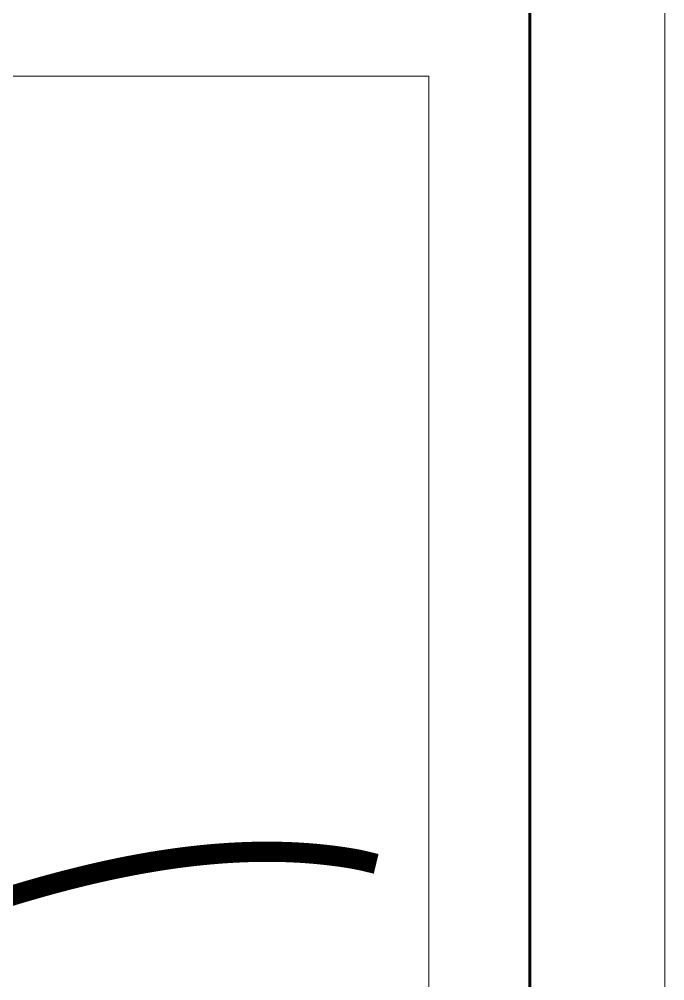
# Model space of a CAD drawing. Header units: millimetres. Extents: x 19378 to 572383, y -1120116 to -527168.
# Drawn here: x 227653 to 228036, y -553849 to -553279 of the extents above; entities that cross this region are included whole.
import ezdxf
from ezdxf.enums import TextEntityAlignment as Align

# ---------------------------------------------------------------- set-up
doc = ezdxf.new("R2010")
doc.units = ezdxf.units.MM
doc.header["$MEASUREMENT"] = 0
doc.layers.get('Defpoints').update_dxf_attribs({"color": 1})
doc.layers.add('Khungten_LCDI', color=7, linetype='Continuous')
for name, color, linetype, lineweight in [('LC Dim', 8, 'Continuous', 18), ('LC ISO', 153, 'Continuous', 13), ('LC Net thay', 7, 'Continuous', 25), ('LC Text1', 3, 'Continuous', 20)]:
    doc.layers.add(name, color=color, linetype=linetype, lineweight=lineweight)
doc.styles.add('Khungten', font='VHAVAN.TTF', dxfattribs={"width": 0.9, "height": 5000})
doc.styles.add('Title', font='VHBLACK.TTF', dxfattribs={"width": 0.8})

# ---------------------------------------------------------------- blocks, each defined once
blk = doc.blocks.new('a tuan anh')
at = {"layer": 'LC ISO', "const_width": 30}
blk.add_lwpolyline([(684.4775561453571, -375.6799305376335), (690.4828735314368, -373.8297309468035), (696.5028798515559, -371.9935410099424), (702.5372651823855, -370.1718909836782), (708.5857196005963, -368.3653111246385), (714.6479331828596, -366.5743316894223), (720.723596005846, -364.799482934628), (726.8123981462122, -363.0412951168837), (732.9140296806436, -361.3002984928316), (739.0281806857965, -359.5770233190415), (745.1545412383421, -357.8719998521556), (751.2928014149365, -356.1857583487581), (757.4426512922801, -354.518829065506), (763.6037809470145, -352.8717422589834), (769.7758804558252, -351.2450281858037), (775.9586398953543, -349.6392171026091), (782.1517493423016, -348.0548392659839), (788.3548988733091, -346.4924249325559), (794.5677785650623, -344.9525043589383), (800.7900784942321, -343.4356078017445), (807.0214887374605, -341.9422655175731), (813.2616993714473, -340.4730077630666), (819.5104004728491, -339.0283647948236), (825.7672821183223, -337.608866869472), (832.0320343845669, -336.2150442435959), (838.3043473482248, -334.8474271738378), (844.5839110859524, -333.5065459167963), (850.8704156744498, -332.1929307290993), (857.1635511903733, -330.9071118673455), (863.4630077103793, -329.6496195881628), (869.768475311168, -328.4209841481643), (876.0796440693666, -327.2217358039488), (882.3962040616752, -326.0524048121442), (888.7178453647502, -324.9135214293638), (895.0442580552626, -323.8056159122207), (901.3751322098688, -322.7292185173137), (907.7101579052542, -321.6848595012852), (914.0490252180753, -320.673069120734), (920.391424225003, -319.6943776322878), (926.7370450027229, -318.7493152925454), (933.0855776278768, -317.8384123581054), (939.4367121771502, -316.9621990856249), (945.7901387271995, -316.1212057316734), (952.1455473547103, -315.3159625529079), (958.5026281363389, -314.5469998058979), (964.8610711487418, -313.8148477473005), (971.2205664686044, -313.1200366337143), (977.5808041726123, -312.4630967217381), (983.9414743373927, -311.8445582679997), (990.3022670396458, -311.2649515290977), (996.662872356028, -310.7248067616747), (1003.02298036321, -310.2246542223293), (1009.382281137863, -309.7650241676747), (1015.740464756644, -309.3464468543243), (1022.097221296222, -308.9694525389059), (1028.452240833285, -308.6345714780036), (1034.805213444488, -308.3423339282745), (1041.155829206487, -308.093270146288), (1047.503778195969, -307.8879103886866), (1053.848750489618, -307.7267849120835), (1060.190436164063, -307.6104239730921), (1066.528525295987, -307.5393578282965), (1072.862707962078, -307.5141167343536), (1079.192674238962, -307.5352309478621), (1085.518114203369, -307.6032307254209), (1091.838717931911, -307.7186463236721), (1098.154175501288, -307.8820079992147), (1104.464176988156, -308.0938460086472), (1110.768412469188, -308.3546906086267), (1117.066572021038, -308.6650720557082), (1123.358345720393, -309.0255206065631), (1129.643423643924, -309.4365665177756), (1135.921495868286, -309.8987400459591), (1142.192252470151, -310.4125714477414), (1148.45538352619, -310.978590979721), (1154.710579113074, -311.597328898526), (1160.957529307459, -312.2693154607696), (1167.195924186031, -312.9950809230504), (1173.425453825446, -313.7751555420109), (1179.645808302361, -314.6100695742352), (1185.856677693489, -315.5003532763512), (1192.057752075445, -316.4465369049722), (1198.247499972465, -317.4521686987719), (1201.335305667075, -317.9841732379573), (1204.416227787442, -318.5409623303276), (1207.488635250687, -319.1265363182902), (1210.550896973829, -319.7448955442815), (1213.601799958924, -320.3992066967476), (1216.643579315569, -321.0857609988889), (1222.715510105976, -322.5271998328244), (1228.798234612419, -324.0122952796519), (1234.923309970705, -325.4841069074027)], dxfattribs=at)
blk = doc.blocks.new('Nha o can bo nhan vien Trung doan')
at = {"layer": 'Defpoints', "lineweight": 0}
blk.add_lwpolyline([(-1200.00012343745, -14850.00004839799), (-1200.00012343745, 14849.99995158711), (40799.99878725787, 14849.99995158711), (40799.99878725787, -14850.00004839799)], close=True, dxfattribs=at)
at = {"layer": 'Khungten_LCDI', "color": 5, "lineweight": 25}
blk.add_line((40599.99878731748, -14650.00004839799), (40599.99878731748, 14649.99995158711), dxfattribs=at)
at = {"layer": 'Khungten_LCDI', "color": 5, "lineweight": 60}
blk.add_lwpolyline([(-0.0001238546828972, -14650.00004839799), (-0.0001238546828972, 14649.99995158711), (40599.99878731748, 14649.99995158711), (40599.99878731748, -14650.00004839799)], close=True, dxfattribs=at)
at = {"layer": 'Khungten_LCDI', "color": 9, "lineweight": 15}
blk.add_lwpolyline([(36750.0248122253, 446.3149756148096), (40449.99959302326, 446.3149756148096), (40449.99959302326, 2437.222331780159), (36750.0248122253, 2437.222331780159)], close=True, dxfattribs=at)
at = {"layer": 'LC Dim'}
blk.add_blockref('a tuan anh', (39136.94821818119, 1594.313878028042), dxfattribs=at)
at = {"color": 7, "style": 'Khungten', "width": 0.8}
for tag, p in [('REVISION', (39498.75250059744, -10746.30400287262)), ('NGAYHT', (39575.60861106179, -11636.28888503182))]:
    blk.add_attdef(tag, text='', height=199.998925739526, dxfattribs=at).set_placement(p, align=Align.CENTER)
at = {"layer": 'LC Text1', "style": 'Title', "width": 1.485915225563214}
for tag, p, p2 in [('TENBANVE1', (36912.65752101321, -8885.760287350926), (40339.144821588, -8885.760287350926)), ('TENBANVE2', (36912.65752101321, -9562.465612738344), (40339.144821588, -9562.465612738344))]:
    blk.add_attdef(tag, text='', height=249.9999935159642, dxfattribs=at).set_placement(p, p2, align=Align.FIT)
at = {"layer": 'LC Text1', "style": 'Title', "width": 0.7}
blk.add_attdef('SOBANVE', text='', height=249.9999935159642, dxfattribs=at).set_placement((39561.98211139818, -13896.18076664111), align=Align.CENTER)

msp = doc.modelspace()

# ---------------------------------------------------------------- block references
at = {"layer": 'LC Net thay', "xscale": 0.3999999999995706, "yscale": 0.3999999999995706, "zscale": 0.3999999999995706}
msp.add_blockref('Nha o can bo nhan vien Trung doan', (211715.5801018402, -554287.1938683662), dxfattribs=at)

doc.saveas('drawing.dxf')
